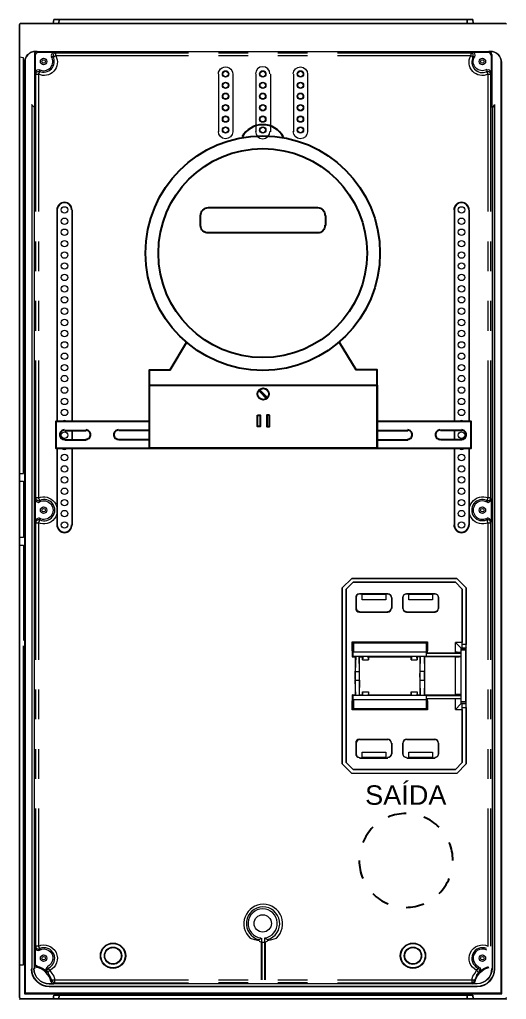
# Model space of a CAD drawing. Header units: millimetres. Extents: x 2788 to 2954, y 1337 to 1391.
# Drawn here: x 2905.879 to 2906.918, y 1352.494 to 1354.584 of the extents above; entities that cross this region are included whole.
import ezdxf

# ---------------------------------------------------------------- set-up
doc = ezdxf.new("R2010")
doc.units = ezdxf.units.MM
for name, color, linetype in [('PDF_0', 7, 'Continuous'), ('PDF_Texto', 7, 'Continuous'), ('PDF_VPORTS', 7, 'Continuous')]:
    doc.layers.add(name, color=color, linetype=linetype)
doc.styles.add('PDF Arial', font='arial.ttf')

msp = doc.modelspace()

# ---------------------------------------------------------------- linework, layer by layer
at = {"layer": 'PDF_0', "lineweight": 15}
for points in [[(2905.951, 1354.5754), (2905.952, 1354.5839), (2905.9637, 1354.5839), (2906.8347, 1354.5839), (2906.8464, 1354.5839), (2906.8474, 1354.5754), (2906.8464, 1354.5839), (2906.8347, 1354.5839), (2905.9637, 1354.5839), (2905.952, 1354.5839)], [(2905.879, 1352.4979), (2905.879, 1354.5733)], [(2905.8811, 1354.5754), (2906.9173, 1354.5754)], [(2905.9594, 1354.1775), (2905.9594, 1353.7266)], [(2905.9912, 1353.7266), (2905.9912, 1354.1775)], [(2906.8072, 1354.1775), (2906.8072, 1353.7266)], [(2906.8389, 1353.7266), (2906.8389, 1354.1775)], [(2905.9912, 1353.6875), (2905.9912, 1353.7076)], [(2906.8072, 1353.7076), (2906.8072, 1353.6875)], [(2905.9594, 1353.6695), (2905.9594, 1353.5054)], [(2905.9912, 1353.5054), (2905.9912, 1353.6695)], [(2906.8072, 1353.5054), (2906.8072, 1353.6695)], [(2906.8389, 1353.5054), (2906.8389, 1353.6695)], [(2906.568, 1352.9963), (2906.568, 1353.3721), (2906.5881, 1353.3922), (2906.568, 1353.3721)], [(2906.5976, 1353.3287), (2906.5976, 1353.3509), (2906.5976, 1353.3276)], [(2906.6654, 1353.3594), (2906.605, 1353.3594), (2906.6061, 1353.3594), (2906.6072, 1353.3594), (2906.6103, 1353.3583), (2906.6611, 1353.3583), (2906.6633, 1353.3594)], [(2906.6738, 1353.3276), (2906.6738, 1353.3509), (2906.6738, 1353.3287)], [(2906.6971, 1353.3509), (2906.6971, 1353.3276), (2906.6971, 1353.3287)], [(2906.7659, 1353.3594), (2906.7056, 1353.3594), (2906.7077, 1353.3594), (2906.7098, 1353.3583), (2906.7606, 1353.3583), (2906.7638, 1353.3594)], [(2906.7733, 1353.3276), (2906.7733, 1353.3509), (2906.7733, 1353.3287)], [(2906.6061, 1353.3202), (2906.605, 1353.3202), (2906.6654, 1353.3202)], [(2906.7659, 1353.3202), (2906.7056, 1353.3202)], [(2906.7278, 1353.2186), (2906.7268, 1353.226), (2906.7278, 1353.225)], [(2906.5976, 1353.0397), (2906.5976, 1353.0408), (2906.5976, 1353.0175)], [(2906.6654, 1353.0482), (2906.605, 1353.0482), (2906.6061, 1353.0482)], [(2906.6738, 1353.0175), (2906.6738, 1353.0408), (2906.6738, 1353.0397)], [(2906.6971, 1353.0175), (2906.6971, 1353.0397), (2906.6971, 1353.0408)], [(2906.7733, 1353.0408), (2906.7733, 1353.0397), (2906.7733, 1353.0175)], [(2906.605, 1353.009), (2906.6654, 1353.009), (2906.6633, 1353.009), (2906.6611, 1353.0101), (2906.6103, 1353.0101), (2906.6072, 1353.009), (2906.6061, 1353.009)], [(2906.7056, 1353.009), (2906.7659, 1353.009), (2906.7638, 1353.009), (2906.7606, 1353.0101), (2906.7098, 1353.0101), (2906.7077, 1353.009)], [(2905.8811, 1352.4957), (2906.9173, 1352.4957)], [(2905.8811, 1352.4957), (2906.9173, 1352.4957)], [(2905.951, 1352.4957), (2905.952, 1352.5031), (2905.9637, 1352.5031), (2906.8347, 1352.5031), (2906.8464, 1352.5031), (2906.8474, 1352.4957), (2906.8464, 1352.5031), (2906.8347, 1352.5031), (2905.9637, 1352.5031), (2905.952, 1352.5031)]]:
    msp.add_lwpolyline(points, close=True, dxfattribs=at)
at = {"layer": 'PDF_0', "lineweight": 0}
for points in [[(2905.9626, 1354.5754), (2905.9637, 1354.5839)], [(2906.8347, 1354.5839), (2906.8347, 1354.5754)], [(2905.9626, 1352.4957), (2905.9637, 1352.5031)], [(2906.8347, 1352.5031), (2906.8347, 1352.4957)]]:
    msp.add_lwpolyline(points, close=True, dxfattribs=at)
at = {"layer": 'PDF_0', "lineweight": 15}
for points in [[(2906.9183, 1354.5738, 0.414215), (2906.9173, 1354.5754), (2905.8806, 1354.5754, 0.414215), (2905.879, 1354.5733), (2905.879, 1352.4979, 0.414215), (2905.8806, 1352.4968)], [(2905.8896, 1354.4924, -0.414213), (2905.9134, 1354.5162, 0.414213), (2905.8896, 1354.4918), (2905.8896, 1352.5063)], [(2905.9166, 1354.5162, 0.414213), (2905.9108, 1354.5098), (2905.9108, 1354.3966)], [(2905.9213, 1354.4759), (2905.9192, 1354.477), (2905.916, 1354.4759), (2905.9139, 1354.4738), (2905.9129, 1354.4707), (2905.9129, 1354.5077, -0.414213), (2905.9192, 1354.5141), (2905.9531, 1354.5141), (2905.9499, 1354.513), (2905.9478, 1354.5109), (2905.9467, 1354.5077), (2905.9478, 1354.5045)], [(2906.8763, 1354.4772, -0.775486), (2906.8506, 1354.5045), (2906.8516, 1354.5077), (2906.8506, 1354.5109), (2906.8485, 1354.513), (2906.8453, 1354.5141), (2906.8792, 1354.5141, -0.414213), (2906.8845, 1354.5082)], [(2906.3034, 1354.468, -1), (2906.3341, 1354.4675), (2906.3341, 1354.3447, -1), (2906.3034, 1354.3452)], [(2906.4632, 1354.468, -1), (2906.4939, 1354.4675), (2906.4939, 1354.3447, -1), (2906.4632, 1354.3452)], [(2906.8929, 1354.4019), (2906.8929, 1354.4029), (2906.8929, 1352.5587, -0.414101), (2906.8559, 1352.5211), (2905.9425, 1352.5211, -0.414101), (2905.9044, 1352.5587)], [(2905.9044, 1352.5598, 0.414101), (2905.9425, 1352.5222), (2906.8554, 1352.5222, 0.414101), (2906.8929, 1352.5592), (2906.8929, 1354.4019), (2906.8876, 1354.3966), (2906.8876, 1352.5598, -0.41421), (2906.8559, 1352.5275), (2905.9425, 1352.5275), (2905.952, 1352.5275), (2905.9478, 1352.5285), (2905.9467, 1352.5317)], [(2905.9458, 1352.5323, 0.292489), (2905.916, 1352.5624), (2905.9118, 1352.5645), (2905.9108, 1352.5688), (2905.9108, 1352.5592), (2905.9108, 1354.3966), (2905.9055, 1354.4019), (2905.9055, 1352.5592)], [(2906.5946, 1353.1944, 0.011486), (2906.5945, 1353.1853, 0.011486), (2906.5946, 1353.1761)], [(2906.6049, 1353.1761, 0.011486), (2906.605, 1353.1853, 0.011486), (2906.6049, 1353.1944)], [(2906.7333, 1353.1944, 0.011486), (2906.7331, 1353.1853, 0.011486), (2906.7333, 1353.1761)], [(2906.7435, 1353.1761, 0.011486), (2906.7437, 1353.1853, 0.011486), (2906.7435, 1353.1944)], [(2905.9383, 1352.5624), (2905.9362, 1352.5614), (2905.9351, 1352.5582), (2905.9351, 1352.5561), (2905.9366, 1352.5534, 0.134814), (2905.9171, 1352.5645), (2905.9139, 1352.5666), (2905.9129, 1352.5698), (2905.9129, 1352.6048), (2905.9139, 1352.6016), (2905.916, 1352.5995), (2905.9192, 1352.5984), (2905.9213, 1352.5995, -1.055241), (2905.9377, 1352.5639)], [(2906.8866, 1352.5598, -0.41421), (2906.8548, 1352.5275), (2906.8464, 1352.5275), (2906.8495, 1352.5285), (2906.8516, 1352.5317, -0.292489), (2906.8818, 1352.5625)], [(2906.8601, 1352.5624), (2906.8622, 1352.5614), (2906.8633, 1352.5582), (2906.8633, 1352.5561), (2906.8612, 1352.5529, -0.134814), (2906.88, 1352.5643)]]:
    msp.add_lwpolyline(points, format="xyb", dxfattribs=at)
for points in [[(2905.879, 1352.4979), (2905.879, 1354.5733), (2905.879, 1352.4979)], [(2906.8845, 1354.5151), (2905.9139, 1354.5151)], [(2906.8813, 1354.5151), (2905.9171, 1354.5151)], [(2905.879, 1353.6155), (2905.8875, 1353.6155), (2905.8875, 1354.5024), (2905.879, 1354.5035)], [(2905.8906, 1354.4982), (2905.8906, 1352.5074)], [(2906.8855, 1354.5077), (2906.8855, 1354.4707), (2906.8845, 1354.4738), (2906.8823, 1354.4759), (2906.8792, 1354.477), (2906.877, 1354.4759)], [(2906.8876, 1354.3966), (2906.8876, 1354.5098)], [(2906.9067, 1354.4982), (2906.9067, 1352.5074), (2906.9088, 1352.5063), (2906.9088, 1354.4918)], [(2905.8896, 1354.4918), (2905.8896, 1354.4918)], [(2906.3045, 1354.3447), (2906.3045, 1354.4675)], [(2906.3838, 1354.3447), (2906.3838, 1354.4675)], [(2906.4145, 1354.4675), (2906.4145, 1354.3447)], [(2906.4643, 1354.3447), (2906.4643, 1354.4675)], [(2905.9055, 1354.4019), (2905.9055, 1354.4029), (2905.9055, 1352.5582)], [(2905.9108, 1354.3966), (2905.9108, 1354.3966)], [(2905.9594, 1354.1775), (2905.9594, 1354.1775)], [(2905.9912, 1354.1775), (2905.9912, 1354.1775)], [(2906.8072, 1354.1775), (2906.8072, 1354.1775)], [(2906.8389, 1354.1775), (2906.8389, 1354.1775)], [(2905.879, 1353.5996), (2905.8875, 1353.5996), (2905.8875, 1353.479), (2905.879, 1353.479)], [(2906.877, 1353.5552), (2906.8792, 1353.5541), (2906.8823, 1353.5552), (2906.8845, 1353.5573), (2906.8855, 1353.5605), (2906.8855, 1353.5149), (2906.8845, 1353.5171), (2906.8823, 1353.5192), (2906.8792, 1353.5202), (2906.877, 1353.5202)], [(2905.879, 1353.4631), (2905.8875, 1353.4631), (2905.8875, 1353.2599)], [(2906.5881, 1353.3922), (2906.8125, 1353.3922), (2906.5881, 1353.3922)], [(2906.8125, 1353.3922), (2906.8326, 1353.3721), (2906.8125, 1353.3922)], [(2906.5765, 1353.3689), (2906.5913, 1353.3837), (2906.5765, 1353.3689)], [(2906.5765, 1352.9995), (2906.5765, 1353.3689), (2906.5765, 1352.9995)], [(2906.5913, 1353.3837), (2906.8093, 1353.3837), (2906.5913, 1353.3837)], [(2906.8093, 1353.3837), (2906.8241, 1353.3689), (2906.8093, 1353.3837)], [(2906.8315, 1353.1255), (2906.8326, 1353.1244), (2906.8241, 1353.1244), (2906.821, 1353.1244), (2906.8093, 1353.1128), (2906.8241, 1353.1128), (2906.8241, 1352.9995), (2906.8241, 1353.117), (2906.8326, 1353.117), (2906.8326, 1352.9963), (2906.8326, 1353.3721), (2906.8326, 1353.2514), (2906.8241, 1353.2514), (2906.8241, 1353.3689), (2906.8241, 1353.2556), (2906.8093, 1353.2556)], [(2906.6611, 1353.3583), (2906.6611, 1353.3467), (2906.6103, 1353.3467), (2906.6103, 1353.3583)], [(2906.7606, 1353.3583), (2906.7606, 1353.3467), (2906.7098, 1353.3467), (2906.7098, 1353.3583)], [(2906.7733, 1353.3509), (2906.7733, 1353.3509)], [(2906.7056, 1353.3202), (2906.7056, 1353.3202)], [(2905.879, 1352.5677), (2905.8875, 1352.5677), (2905.8875, 1353.2482)], [(2906.5892, 1353.2377), (2906.5892, 1353.2567), (2906.75, 1353.2567), (2906.75, 1353.2377)], [(2906.5923, 1353.2546), (2906.7469, 1353.2546), (2906.7469, 1353.2345), (2906.5923, 1353.2345), (2906.5923, 1353.2546), (2906.5913, 1353.2546), (2906.7479, 1353.2546), (2906.7469, 1353.2546)], [(2906.5913, 1353.2546), (2906.5913, 1353.2398)], [(2906.7479, 1353.2398), (2906.7479, 1353.2546)], [(2906.75, 1353.2334), (2906.8093, 1353.2334), (2906.8093, 1353.2556), (2906.821, 1353.244), (2906.8241, 1353.244), (2906.8326, 1353.244), (2906.8315, 1353.2429)], [(2906.822, 1353.2429), (2906.8315, 1353.2429), (2906.8315, 1353.2387), (2906.822, 1353.2387), (2906.822, 1353.2429), (2906.821, 1353.244), (2906.821, 1353.2334), (2906.821, 1353.2324), (2906.821, 1353.226), (2906.821, 1353.225), (2906.821, 1353.1435), (2906.821, 1353.1424), (2906.821, 1353.135), (2906.821, 1353.1244), (2906.822, 1353.1255), (2906.822, 1353.1297), (2906.822, 1353.2387)], [(2906.5913, 1353.2387), (2906.5892, 1353.2377), (2906.5892, 1353.225), (2906.5913, 1353.226), (2906.5966, 1353.226), (2906.604, 1353.226), (2906.6125, 1353.226), (2906.623, 1353.226), (2906.7162, 1353.226), (2906.7268, 1353.226), (2906.7352, 1353.226), (2906.7426, 1353.226), (2906.7479, 1353.226), (2906.7479, 1353.2324), (2906.75, 1353.2334), (2906.75, 1353.2377), (2906.7479, 1353.2387)], [(2906.5892, 1353.225), (2906.5955, 1353.225), (2906.5966, 1353.226), (2906.5955, 1353.1932), (2906.605, 1353.1932), (2906.604, 1353.226), (2906.605, 1353.225), (2906.6114, 1353.225), (2906.6125, 1353.226), (2906.6114, 1353.2186), (2906.6241, 1353.2186), (2906.623, 1353.226), (2906.6241, 1353.225), (2906.7151, 1353.225), (2906.7162, 1353.226), (2906.7151, 1353.2186), (2906.7278, 1353.2186)], [(2906.5955, 1353.225), (2906.5955, 1353.1435), (2906.5966, 1353.1424), (2906.5955, 1353.1752), (2906.605, 1353.1752), (2906.604, 1353.1424), (2906.605, 1353.1435), (2906.6114, 1353.1435), (2906.6125, 1353.1424), (2906.6114, 1353.1498), (2906.6241, 1353.1498), (2906.623, 1353.1424), (2906.6241, 1353.1435), (2906.7151, 1353.1435), (2906.7162, 1353.1424), (2906.7151, 1353.1498), (2906.7278, 1353.1498), (2906.7268, 1353.1424), (2906.7278, 1353.1435), (2906.7342, 1353.1435), (2906.7352, 1353.1424), (2906.7342, 1353.1752), (2906.7437, 1353.1752), (2906.7426, 1353.1424), (2906.7437, 1353.1435), (2906.8093, 1353.1435), (2906.8093, 1353.225), (2906.7437, 1353.225), (2906.7426, 1353.226), (2906.7437, 1353.1932), (2906.7342, 1353.1932), (2906.7352, 1353.226), (2906.7342, 1353.225), (2906.7278, 1353.225)], [(2906.605, 1353.1435), (2906.605, 1353.225)], [(2906.6114, 1353.2186), (2906.6114, 1353.225)], [(2906.6241, 1353.225), (2906.6241, 1353.2186)], [(2906.7151, 1353.2186), (2906.7151, 1353.225)], [(2906.7342, 1353.1435), (2906.7342, 1353.225)], [(2906.7437, 1353.225), (2906.7437, 1353.1435)], [(2906.7479, 1353.2324), (2906.821, 1353.2324)], [(2906.7479, 1353.226), (2906.821, 1353.226)], [(2906.822, 1353.1297), (2906.8315, 1353.1297), (2906.8315, 1353.2387)], [(2906.821, 1353.135), (2906.7479, 1353.135), (2906.7479, 1353.1424), (2906.7426, 1353.1424), (2906.7352, 1353.1424), (2906.7268, 1353.1424), (2906.7162, 1353.1424), (2906.623, 1353.1424), (2906.6125, 1353.1424), (2906.604, 1353.1424), (2906.5966, 1353.1424), (2906.5913, 1353.1424), (2906.5892, 1353.1435), (2906.5892, 1353.1308), (2906.5913, 1353.1308)], [(2906.5892, 1353.1435), (2906.5955, 1353.1435)], [(2906.6114, 1353.1435), (2906.6114, 1353.1498)], [(2906.6241, 1353.1498), (2906.6241, 1353.1435)], [(2906.7151, 1353.1435), (2906.7151, 1353.1498)], [(2906.7278, 1353.1498), (2906.7278, 1353.1435)], [(2906.7479, 1353.1424), (2906.821, 1353.1424)], [(2906.75, 1353.1308), (2906.75, 1353.1117), (2906.5892, 1353.1117), (2906.5892, 1353.1308)], [(2906.5913, 1353.1286), (2906.5913, 1353.1138), (2906.5923, 1353.1138), (2906.5923, 1353.1339), (2906.7469, 1353.1339), (2906.7469, 1353.1138), (2906.7479, 1353.1138), (2906.7479, 1353.1286)], [(2906.7479, 1353.1308), (2906.75, 1353.1308), (2906.75, 1353.135)], [(2906.8093, 1353.1128), (2906.8093, 1353.135)], [(2906.8315, 1353.1297), (2906.8315, 1353.1255), (2906.822, 1353.1255)], [(2906.7479, 1353.1138), (2906.5913, 1353.1138)], [(2906.5923, 1353.1138), (2906.7469, 1353.1138)], [(2906.7659, 1353.0482), (2906.7056, 1353.0482), (2906.7659, 1353.0482)], [(2906.5976, 1353.0175), (2906.5976, 1353.0175)], [(2906.6103, 1353.0101), (2906.6103, 1353.0217), (2906.6611, 1353.0217), (2906.6611, 1353.0101)], [(2906.6167, 1353.0101), (2906.6167, 1353.009)], [(2906.6738, 1353.0175), (2906.6738, 1353.0175)], [(2906.7098, 1353.0101), (2906.7098, 1353.0217), (2906.7606, 1353.0217), (2906.7606, 1353.0101)], [(2906.7733, 1353.0175), (2906.7733, 1353.0175)], [(2906.5881, 1352.9762), (2906.568, 1352.9963), (2906.5881, 1352.9762)], [(2906.5913, 1352.9847), (2906.5765, 1352.9995), (2906.5913, 1352.9847)], [(2906.8125, 1352.9762), (2906.8326, 1352.9963), (2906.8125, 1352.9762), (2906.5881, 1352.9762)], [(2906.7056, 1353.009), (2906.7056, 1353.009)], [(2906.7659, 1353.009), (2906.7659, 1353.009)], [(2906.8241, 1352.9995), (2906.8093, 1352.9847), (2906.8241, 1352.9995)], [(2906.5913, 1352.9847), (2906.8093, 1352.9847), (2906.5913, 1352.9847)], [(2906.3711, 1352.6249), (2906.3807, 1352.6217), (2906.3902, 1352.6196), (2906.3902, 1352.6217), (2906.3955, 1352.6249), (2906.3955, 1352.6164), (2906.4029, 1352.6164), (2906.4029, 1352.6249), (2906.4082, 1352.6217), (2906.4082, 1352.6196), (2906.4177, 1352.6217), (2906.4272, 1352.6249)], [(2906.3902, 1352.6185), (2906.3955, 1352.6164), (2906.4029, 1352.6164), (2906.4082, 1352.6185)], [(2905.8811, 1352.4957), (2906.9173, 1352.4957)], [(2906.9067, 1352.5074), (2905.8906, 1352.5074), (2905.8896, 1352.5063), (2906.9088, 1352.5063)], [(2906.8474, 1352.4957), (2906.8464, 1352.5031), (2906.8347, 1352.5031), (2905.9637, 1352.5031), (2905.952, 1352.5031), (2905.951, 1352.4957)]]:
    msp.add_lwpolyline(points, dxfattribs=at)
at = {"layer": 'PDF_0', "lineweight": 0}
for points in [[(2905.9171, 1354.5151), (2905.9192, 1354.5141)], [(2906.8792, 1354.5141), (2906.8813, 1354.5151)], [(2905.9129, 1354.5077), (2905.9108, 1354.5098)], [(2906.2399, 1354.5066), (2905.9563, 1354.5066), (2905.9563, 1354.513), (2905.9552, 1354.513), (2905.9542, 1354.513), (2905.9531, 1354.5119), (2905.952, 1354.5109), (2905.951, 1354.5098), (2905.951, 1354.5088), (2905.951, 1354.5077), (2905.951, 1354.5066), (2905.951, 1354.5056), (2905.951, 1354.5045), (2905.9478, 1354.5045)], [(2905.9531, 1354.5141), (2905.9563, 1354.513), (2906.2399, 1354.513)], [(2906.3034, 1354.513), (2906.3669, 1354.513)], [(2906.3669, 1354.5066), (2906.3034, 1354.5066)], [(2906.4304, 1354.513), (2906.4939, 1354.513)], [(2906.4939, 1354.5066), (2906.4304, 1354.5066)], [(2906.5574, 1354.513), (2906.8421, 1354.513), (2906.8453, 1354.5141)], [(2906.8876, 1354.5098), (2906.8855, 1354.5077)], [(2905.9213, 1354.4759), (2905.9224, 1354.4728), (2905.9213, 1354.4728), (2905.9203, 1354.4728), (2905.9192, 1354.4728), (2905.9182, 1354.4728), (2905.9171, 1354.4728), (2905.916, 1354.4717), (2905.915, 1354.4717), (2905.9139, 1354.4707), (2905.9139, 1354.4696), (2905.9139, 1354.4685), (2905.9139, 1354.4675), (2905.9192, 1354.4675), (2905.9192, 1354.1743)], [(2906.8792, 1354.1743), (2906.8792, 1354.4675), (2906.8845, 1354.4675), (2906.8845, 1354.4685), (2906.8845, 1354.4696), (2906.8834, 1354.4707), (2906.8834, 1354.4717), (2906.8823, 1354.4717), (2906.8813, 1354.4728), (2906.8802, 1354.4728), (2906.8792, 1354.4728), (2906.8781, 1354.4728), (2906.877, 1354.4728), (2906.876, 1354.4728), (2906.877, 1354.4759)], [(2905.9139, 1354.1743), (2905.9139, 1354.4675), (2905.9129, 1354.4707)], [(2906.8855, 1354.4707), (2906.8845, 1354.4675), (2906.8845, 1354.1743)], [(2905.9139, 1354.0473), (2905.9139, 1354.1108)], [(2905.9192, 1354.1108), (2905.9192, 1354.0473)], [(2906.8792, 1354.0473), (2906.8792, 1354.1108)], [(2906.8845, 1354.1108), (2906.8845, 1354.0473)], [(2905.9139, 1353.9203), (2905.9139, 1353.9838)], [(2905.9192, 1353.9838), (2905.9192, 1353.9203)], [(2906.8792, 1353.9203), (2906.8792, 1353.9838)], [(2906.8845, 1353.9838), (2906.8845, 1353.9203)], [(2905.9129, 1353.5605), (2905.9139, 1353.5636), (2905.9139, 1353.8568)], [(2905.9192, 1353.8568), (2905.9192, 1353.5636), (2905.9139, 1353.5636), (2905.9139, 1353.5626), (2905.9139, 1353.5615), (2905.9139, 1353.5605), (2905.915, 1353.5594), (2905.916, 1353.5594), (2905.9171, 1353.5583), (2905.9182, 1353.5583), (2905.9192, 1353.5573), (2905.9203, 1353.5573), (2905.9213, 1353.5583), (2905.9224, 1353.5583), (2905.9213, 1353.5552)], [(2906.877, 1353.5552), (2906.876, 1353.5583), (2906.877, 1353.5583), (2906.8781, 1353.5573), (2906.8792, 1353.5573), (2906.8802, 1353.5583), (2906.8813, 1353.5583), (2906.8823, 1353.5594), (2906.8834, 1353.5594), (2906.8834, 1353.5605), (2906.8845, 1353.5615), (2906.8845, 1353.5626), (2906.8845, 1353.5636), (2906.8792, 1353.5636), (2906.8792, 1353.8568)], [(2906.8845, 1353.8568), (2906.8845, 1353.5636), (2906.8855, 1353.5605)], [(2905.9139, 1353.2186), (2905.9139, 1353.5107), (2905.9129, 1353.5149)], [(2905.9213, 1353.5202), (2905.9224, 1353.5171), (2905.9213, 1353.5171), (2905.9203, 1353.5171), (2905.9192, 1353.5171), (2905.9182, 1353.5171), (2905.9171, 1353.516), (2905.916, 1353.516), (2905.915, 1353.5149), (2905.9139, 1353.5139), (2905.9139, 1353.5128), (2905.9139, 1353.5107), (2905.9192, 1353.5107), (2905.9192, 1353.2186)], [(2906.8855, 1353.5149), (2906.8845, 1353.5107), (2906.8845, 1353.2186)], [(2905.9139, 1353.0916), (2905.9139, 1353.1551)], [(2905.9192, 1353.1551), (2905.9192, 1353.0916)], [(2906.8792, 1353.0916), (2906.8792, 1353.1551)], [(2906.8845, 1353.1551), (2906.8845, 1353.0916)], [(2905.9139, 1352.9646), (2905.9139, 1353.0281)], [(2905.9192, 1353.0281), (2905.9192, 1352.9646)], [(2906.8792, 1352.9646), (2906.8792, 1353.0281)], [(2906.8845, 1353.0281), (2906.8845, 1352.9646)], [(2905.9129, 1352.6048), (2905.9139, 1352.6079), (2905.9139, 1352.9011)], [(2905.9192, 1352.9011), (2905.9192, 1352.6079), (2905.9139, 1352.6079), (2905.9139, 1352.6069), (2905.9139, 1352.6058), (2905.9139, 1352.6048), (2905.915, 1352.6037), (2905.916, 1352.6026), (2905.9171, 1352.6026), (2905.9182, 1352.6016), (2905.9192, 1352.6016), (2905.9203, 1352.6016), (2905.9213, 1352.6016), (2905.9224, 1352.6026), (2905.9213, 1352.5995)], [(2906.8845, 1352.9011), (2906.8845, 1352.6079)], [(2905.9055, 1352.5582), (2905.9055, 1352.5592)], [(2905.9108, 1352.5688), (2905.9118, 1352.5688), (2905.9129, 1352.5698)], [(2905.9108, 1352.5592), (2905.9108, 1352.5592)], [(2905.9171, 1352.5645), (2905.9171, 1352.5635), (2905.916, 1352.5624)], [(2905.9467, 1352.5317), (2905.9478, 1352.5338), (2905.9489, 1352.5328), (2905.9499, 1352.5317), (2905.951, 1352.5307), (2905.952, 1352.5307), (2905.9531, 1352.5296), (2905.9542, 1352.5296), (2905.9542, 1352.536), (2905.9531, 1352.536), (2905.952, 1352.5349), (2905.951, 1352.5349), (2905.9499, 1352.5349), (2905.9489, 1352.5349), (2905.9489, 1352.5338), (2905.9478, 1352.5338), (2905.9457, 1352.5402), (2905.9425, 1352.5465), (2905.9393, 1352.5518), (2905.9362, 1352.5529)], [(2906.5574, 1352.536), (2906.8442, 1352.536), (2906.8442, 1352.5296), (2906.8453, 1352.5296), (2906.8464, 1352.5307), (2906.8474, 1352.5307), (2906.8485, 1352.5317), (2906.8495, 1352.5328), (2906.8495, 1352.5338), (2906.8495, 1352.5349), (2906.8485, 1352.5349), (2906.8474, 1352.5349), (2906.8464, 1352.5349), (2906.8453, 1352.536), (2906.8442, 1352.536), (2906.8464, 1352.5434), (2906.8506, 1352.5497), (2906.8548, 1352.5561), (2906.8559, 1352.555), (2906.8569, 1352.5539), (2906.8569, 1352.5529), (2906.858, 1352.5529), (2906.858, 1352.5518), (2906.8591, 1352.5518), (2906.8601, 1352.5529), (2906.8601, 1352.5539), (2906.8612, 1352.555), (2906.8612, 1352.5561), (2906.8612, 1352.5571), (2906.8601, 1352.5582), (2906.8601, 1352.5592), (2906.8591, 1352.5592), (2906.858, 1352.5603), (2906.8569, 1352.5614), (2906.8601, 1352.5624)], [(2906.8612, 1352.5529), (2906.8591, 1352.5518), (2906.8548, 1352.5465), (2906.8527, 1352.5402), (2906.8495, 1352.5338), (2906.8516, 1352.5317)], [(2905.952, 1352.5275), (2905.9542, 1352.5296), (2906.2399, 1352.5296)], [(2906.3034, 1352.536), (2906.3669, 1352.536)], [(2906.3669, 1352.5296), (2906.3034, 1352.5296)], [(2906.4304, 1352.536), (2906.4939, 1352.536)], [(2906.4939, 1352.5296), (2906.4304, 1352.5296)], [(2906.5574, 1352.5296), (2906.8442, 1352.5296), (2906.8464, 1352.5275)], [(2905.9425, 1352.5275), (2905.9425, 1352.5275)], [(2905.9425, 1352.5222), (2905.9425, 1352.5211)], [(2906.8559, 1352.5275), (2906.8548, 1352.5275)], [(2906.8559, 1352.5211), (2906.8559, 1352.5222)], [(2905.9637, 1352.5031), (2905.9626, 1352.4957)], [(2906.8347, 1352.4957), (2906.8347, 1352.5031)]]:
    msp.add_lwpolyline(points, dxfattribs=at)
at = {"layer": 'PDF_0', "lineweight": 15}
for points in [[(2906.9077, 1354.4924, 0.414213), (2906.8839, 1354.5162, -0.414213)], [(2905.9695, 1353.6698, 0.467696), (2905.9801, 1353.6698, -0.416518)], [(2906.8173, 1353.6698, 0.467696), (2906.8278, 1353.6698, -0.416518)], [(2905.9213, 1353.5202), (2905.9192, 1353.5202), (2905.916, 1353.5192), (2905.9139, 1353.5171), (2905.9129, 1353.5149), (2905.9129, 1353.5605), (2905.9139, 1353.5573), (2905.916, 1353.5552), (2905.9192, 1353.5541), (2905.9213, 1353.5552, -1.671857)], [(2906.6728, 1353.3514, 0.414101), (2906.6648, 1353.3594, -0.414101)], [(2906.7051, 1353.3594, 0.414101), (2906.6971, 1353.3514, -0.414101)], [(2906.7733, 1353.3514, 0.414101), (2906.7654, 1353.3594, -0.414101)], [(2906.6648, 1353.0101, 0.414101), (2906.6728, 1353.018, -0.414101)], [(2906.6971, 1353.018, 0.414101), (2906.7051, 1353.0101, -0.414101)], [(2906.7654, 1353.0101, 0.414101), (2906.7733, 1353.018, -0.414101)], [(2905.9097, 1352.5598, 0.41421), (2905.942, 1352.5275, -0.41421)]]:
    msp.add_lwpolyline(points, format="xyb", close=True, dxfattribs=at)
at = {"layer": 'PDF_0', "lineweight": 0}
for points in [[(2905.951, 1354.5045), (2905.952, 1354.5045), (2905.9531, 1354.5045), (2905.9531, 1354.5056), (2905.9542, 1354.5056), (2905.9552, 1354.5066), (2905.9563, 1354.5066, -0.724436), (2905.9192, 1354.4675), (2905.9203, 1354.4685), (2905.9203, 1354.4696), (2905.9213, 1354.4707), (2905.9213, 1354.4717), (2905.9213, 1354.4728), (2905.9224, 1354.4728)], [(2906.8506, 1354.5045), (2906.8474, 1354.5045), (2906.8474, 1354.5056), (2906.8474, 1354.5066), (2906.8474, 1354.5077), (2906.8474, 1354.5088), (2906.8474, 1354.5098), (2906.8464, 1354.5109), (2906.8453, 1354.5119), (2906.8442, 1354.513), (2906.8432, 1354.513), (2906.8421, 1354.513), (2906.8421, 1354.5066), (2906.8432, 1354.5066), (2906.8442, 1354.5056), (2906.8453, 1354.5045), (2906.8464, 1354.5045), (2906.8474, 1354.5045, 0.72309), (2906.876, 1354.4728), (2906.877, 1354.4728), (2906.877, 1354.4717), (2906.877, 1354.4707), (2906.8781, 1354.4696), (2906.8781, 1354.4685), (2906.8792, 1354.4675, -0.732262), (2906.8421, 1354.5066), (2906.5574, 1354.5066)], [(2906.8792, 1353.2186), (2906.8792, 1353.5107, -1.526621), (2906.8792, 1353.5636), (2906.8781, 1353.5626), (2906.8781, 1353.5615), (2906.877, 1353.5605), (2906.877, 1353.5594), (2906.877, 1353.5583), (2906.876, 1353.5583, 1.541167), (2906.876, 1353.5171), (2906.877, 1353.516), (2906.877, 1353.5149), (2906.877, 1353.5139), (2906.8781, 1353.5128), (2906.8781, 1353.5118), (2906.8792, 1353.5107), (2906.8845, 1353.5107), (2906.8845, 1353.5128), (2906.8834, 1353.5139), (2906.8834, 1353.5149), (2906.8823, 1353.516), (2906.8813, 1353.516), (2906.8802, 1353.5171), (2906.8792, 1353.5171), (2906.8781, 1353.5171), (2906.877, 1353.5171), (2906.876, 1353.5171), (2906.877, 1353.5202)], [(2906.876, 1352.6026, 0.96917), (2906.8569, 1352.5614), (2906.8569, 1352.5603), (2906.8569, 1352.5592), (2906.8559, 1352.5582), (2906.8559, 1352.5571), (2906.8548, 1352.5571), (2906.8548, 1352.5561, -0.98486), (2906.8792, 1352.6079), (2906.8792, 1352.9011)], [(2905.9383, 1352.5624), (2905.9415, 1352.5614), (2905.9404, 1352.5603), (2905.9393, 1352.5592), (2905.9383, 1352.5592), (2905.9383, 1352.5582), (2905.9372, 1352.5571), (2905.9372, 1352.5561), (2905.9372, 1352.555), (2905.9383, 1352.5539), (2905.9383, 1352.5529), (2905.9393, 1352.5518), (2905.9404, 1352.5529), (2905.9415, 1352.5529), (2905.9415, 1352.5539), (2905.9425, 1352.555), (2905.9436, 1352.5561), (2905.9425, 1352.5571), (2905.9425, 1352.5582), (2905.9415, 1352.5592), (2905.9415, 1352.5603), (2905.9415, 1352.5614, 0.96917), (2905.9224, 1352.6026), (2905.9213, 1352.6026), (2905.9213, 1352.6037), (2905.9213, 1352.6048), (2905.9203, 1352.6058), (2905.9203, 1352.6069), (2905.9192, 1352.6079, -0.98486), (2905.9436, 1352.5561), (2905.9478, 1352.5497), (2905.952, 1352.5434), (2905.9542, 1352.536), (2906.2399, 1352.536)]]:
    msp.add_lwpolyline(points, format="xyb", dxfattribs=at)
at = {"layer": 'PDF_0', "lineweight": 25}
for points in [[(2906.531, 1354.1452, -0.414213), (2906.5151, 1354.1288), (2906.2822, 1354.1288, -0.414213), (2906.2653, 1354.1447), (2906.2653, 1354.1658, -0.414213), (2906.2822, 1354.1828), (2906.5151, 1354.1828, -0.414213), (2906.531, 1354.1664)], [(2905.9748, 1353.7086, 0.414214), (2905.9647, 1353.6986, 0.414214), (2905.9748, 1353.6885)], [(2906.0203, 1353.6885, 0.414214), (2906.0304, 1353.6986, 0.414214), (2906.0203, 1353.7086)], [(2906.0902, 1353.7086, 0.414214), (2906.0801, 1353.6986, 0.414214), (2906.0902, 1353.6885)], [(2906.7072, 1353.6885, 0.414214), (2906.7172, 1353.6986, 0.414214), (2906.7072, 1353.7086)], [(2906.777, 1353.7086, 0.414214), (2906.767, 1353.6986, 0.414214), (2906.777, 1353.6885)], [(2906.8225, 1353.6885, 0.414214), (2906.8326, 1353.6986, 0.414214), (2906.8225, 1353.7086)]]:
    msp.add_lwpolyline(points, format="xyb", dxfattribs=at)
for points in [[(2906.532, 1354.1658), (2906.532, 1354.1447)], [(2906.1563, 1353.6695), (2906.1563, 1353.8367), (2906.2008, 1353.8367), (2906.2357, 1353.8949)], [(2906.6421, 1353.6695), (2906.6421, 1353.8367), (2906.5976, 1353.8367), (2906.5617, 1353.8949)], [(2906.3902, 1353.7922), (2906.4071, 1353.7753)], [(2906.3913, 1353.7944), (2906.4092, 1353.7764)], [(2906.1563, 1353.7266), (2905.9563, 1353.7266), (2905.9563, 1353.6695), (2906.8432, 1353.6695), (2906.8432, 1353.7266), (2906.6421, 1353.7266)], [(2905.9753, 1353.7076), (2906.0208, 1353.7076)], [(2906.1563, 1353.7076), (2906.0907, 1353.7076)], [(2906.6421, 1353.7076), (2906.7077, 1353.7076)], [(2906.8231, 1353.7076), (2906.7776, 1353.7076)], [(2905.9753, 1353.6875), (2906.0208, 1353.6875)], [(2906.1563, 1353.6875), (2906.0907, 1353.6875)], [(2906.6421, 1353.6875), (2906.7077, 1353.6875)], [(2906.8231, 1353.6875), (2906.7776, 1353.6875)], [(2906.3955, 1352.6164), (2906.3955, 1352.536)], [(2906.4029, 1352.6164), (2906.4029, 1352.536)]]:
    msp.add_lwpolyline(points, dxfattribs=at)
for points in [[(2906.1563, 1353.8039), (2906.6421, 1353.8039), (2906.6421, 1353.6695), (2906.1563, 1353.6695)], [(2906.387, 1353.7404), (2906.3923, 1353.7404), (2906.3923, 1353.716), (2906.387, 1353.716)], [(2906.4124, 1353.7404), (2906.4071, 1353.7404), (2906.4071, 1353.716), (2906.4124, 1353.716)]]:
    msp.add_lwpolyline(points, close=True, dxfattribs=at)
at = {"layer": 'PDF_0', "lineweight": 0}
msp.add_lwpolyline([(2905.9192, 1353.5107), (2905.9203, 1353.5118), (2905.9203, 1353.5128), (2905.9213, 1353.5139), (2905.9213, 1353.5149), (2905.9213, 1353.516), (2905.9224, 1353.5171, 1.545983), (2905.9224, 1353.5583), (2905.9213, 1353.5583), (2905.9213, 1353.5594), (2905.9213, 1353.5605), (2905.9203, 1353.5615), (2905.9203, 1353.5626), (2905.9192, 1353.5636, -1.52294)], format="xyb", close=True, dxfattribs=at)
at = {"layer": 'PDF_0', "lineweight": 15}
for centre, radius in [((2905.9303, 1354.4945), 0.00688), ((2905.9303, 1354.4945), 0.0037), ((2906.867, 1354.4945), 0.00688), ((2906.867, 1354.4945), 0.0037), ((2906.3188, 1354.468), 0.00688), ((2906.3188, 1354.468), 0.00582), ((2906.3981, 1354.468), 0.00688), ((2906.3981, 1354.468), 0.00582), ((2906.4786, 1354.468), 0.00688), ((2906.4786, 1354.468), 0.00582), ((2906.3188, 1354.4437), 0.00688), ((2906.3188, 1354.4437), 0.00582), ((2906.3981, 1354.4437), 0.00688), ((2906.3981, 1354.4437), 0.00582), ((2906.4786, 1354.4437), 0.00688), ((2906.4786, 1354.4437), 0.00582), ((2906.3188, 1354.4204), 0.00688), ((2906.3188, 1354.4204), 0.00582), ((2906.3981, 1354.4204), 0.00688), ((2906.3981, 1354.4204), 0.00582), ((2906.4786, 1354.4204), 0.00688), ((2906.4786, 1354.4204), 0.00582), ((2906.3188, 1354.396), 0.00688), ((2906.3188, 1354.396), 0.00582), ((2906.3981, 1354.396), 0.00688), ((2906.3981, 1354.396), 0.00582), ((2906.4786, 1354.396), 0.00688), ((2906.4786, 1354.396), 0.00582), ((2906.3188, 1354.3717), 0.00688), ((2906.3188, 1354.3717), 0.00582), ((2906.3981, 1354.3717), 0.00688), ((2906.3981, 1354.3717), 0.00582), ((2906.4786, 1354.3717), 0.00688), ((2906.4786, 1354.3717), 0.00582), ((2906.3188, 1354.3484), 0.00688), ((2906.3188, 1354.3484), 0.00582), ((2906.3981, 1354.3484), 0.00688), ((2906.3981, 1354.3484), 0.00582), ((2906.4786, 1354.3484), 0.00688), ((2906.4786, 1354.3484), 0.00582), ((2905.9748, 1354.178), 0.00688), ((2905.9748, 1354.178), 0.00688), ((2906.8225, 1354.178), 0.00688), ((2906.8225, 1354.178), 0.00688), ((2905.9748, 1354.1537), 0.00688), ((2905.9748, 1354.1537), 0.00688), ((2906.8225, 1354.1537), 0.00688), ((2906.8225, 1354.1537), 0.00688), ((2905.9748, 1354.1304), 0.00688), ((2905.9748, 1354.1304), 0.00688), ((2906.8225, 1354.1304), 0.00688), ((2906.8225, 1354.1304), 0.00688), ((2905.9748, 1354.106), 0.00688), ((2905.9748, 1354.106), 0.00688), ((2906.8225, 1354.106), 0.00688), ((2906.8225, 1354.106), 0.00688), ((2905.9748, 1354.0817), 0.00688), ((2905.9748, 1354.0817), 0.00688), ((2906.8225, 1354.0817), 0.00688), ((2906.8225, 1354.0817), 0.00688), ((2905.9748, 1354.0584), 0.00688), ((2905.9748, 1354.0584), 0.00688), ((2906.8225, 1354.0584), 0.00688), ((2906.8225, 1354.0584), 0.00688), ((2905.9748, 1354.0341), 0.00688), ((2905.9748, 1354.0341), 0.00688), ((2906.8225, 1354.0341), 0.00688), ((2906.8225, 1354.0341), 0.00688), ((2905.9748, 1354.0097), 0.00688), ((2905.9748, 1354.0097), 0.00688), ((2906.8225, 1354.0097), 0.00688), ((2906.8225, 1354.0097), 0.00688), ((2905.9748, 1353.9865), 0.00688), ((2905.9748, 1353.9865), 0.00688), ((2906.8225, 1353.9865), 0.00688), ((2906.8225, 1353.9865), 0.00688), ((2905.9748, 1353.9621), 0.00688), ((2905.9748, 1353.9621), 0.00688), ((2906.8225, 1353.9621), 0.00688), ((2906.8225, 1353.9621), 0.00688), ((2905.9748, 1353.9378), 0.00688), ((2905.9748, 1353.9378), 0.00688), ((2906.8225, 1353.9378), 0.00688), ((2906.8225, 1353.9378), 0.00688), ((2905.9748, 1353.9145), 0.00688), ((2905.9748, 1353.9145), 0.00688), ((2906.8225, 1353.9145), 0.00688), ((2906.8225, 1353.9145), 0.00688), ((2905.9748, 1353.8901), 0.00688), ((2905.9748, 1353.8901), 0.00688), ((2906.8225, 1353.8901), 0.00688), ((2906.8225, 1353.8901), 0.00688), ((2905.9748, 1353.8658), 0.00688), ((2905.9748, 1353.8658), 0.00688), ((2906.8225, 1353.8658), 0.00688), ((2906.8225, 1353.8658), 0.00688), ((2905.9748, 1353.8415), 0.00688), ((2905.9748, 1353.8415), 0.00688), ((2906.8225, 1353.8415), 0.00688), ((2906.8225, 1353.8415), 0.00688), ((2905.9748, 1353.8182), 0.00688), ((2905.9748, 1353.8182), 0.00688), ((2906.8225, 1353.8182), 0.00688), ((2906.8225, 1353.8182), 0.00688), ((2905.9748, 1353.7938), 0.00688), ((2905.9748, 1353.7938), 0.00688), ((2906.8225, 1353.7938), 0.00688), ((2906.8225, 1353.7938), 0.00688), ((2905.9748, 1353.7695), 0.00688), ((2905.9748, 1353.7695), 0.00688), ((2906.8225, 1353.7695), 0.00688), ((2906.8225, 1353.7695), 0.00688), ((2905.9748, 1353.7462), 0.00688), ((2905.9748, 1353.7462), 0.00688), ((2906.8225, 1353.7462), 0.00688), ((2906.8225, 1353.7462), 0.00688), ((2905.9748, 1353.6975), 0.00688), ((2905.9748, 1353.6975), 0.00688), ((2906.8225, 1353.6975), 0.00688), ((2906.8225, 1353.6975), 0.00688), ((2905.9748, 1353.6499), 0.00688), ((2905.9748, 1353.6499), 0.00688), ((2906.8225, 1353.6499), 0.00688), ((2906.8225, 1353.6499), 0.00688), ((2905.9748, 1353.6255), 0.00688), ((2905.9748, 1353.6255), 0.00688), ((2906.8225, 1353.6255), 0.00688), ((2906.8225, 1353.6255), 0.00688), ((2905.9748, 1353.6023), 0.00688), ((2905.9748, 1353.6023), 0.00688), ((2906.8225, 1353.6023), 0.00688), ((2906.8225, 1353.6023), 0.00688), ((2905.9748, 1353.5779), 0.00688), ((2905.9748, 1353.5779), 0.00688), ((2906.8225, 1353.5779), 0.00688), ((2906.8225, 1353.5779), 0.00688), ((2905.9748, 1353.5536), 0.00688), ((2905.9748, 1353.5536), 0.00688), ((2906.8225, 1353.5536), 0.00688), ((2906.8225, 1353.5536), 0.00688), ((2905.9303, 1353.5377), 0.00688), ((2905.9303, 1353.5377), 0.0037), ((2905.9748, 1353.5303), 0.00688), ((2905.9748, 1353.5303), 0.00688), ((2906.8225, 1353.5303), 0.00688), ((2906.8225, 1353.5303), 0.00688), ((2906.867, 1353.5377), 0.00688), ((2906.867, 1353.5377), 0.0037), ((2905.9748, 1353.506), 0.00688), ((2905.9748, 1353.506), 0.00688), ((2906.8225, 1353.506), 0.00688), ((2906.8225, 1353.506), 0.00688), ((2906.3981, 1352.6561), 0.0185), ((2906.3981, 1352.6561), 0.0185), ((2906.0785, 1352.5873), 0.027), ((2906.0785, 1352.5873), 0.0259), ((2906.7188, 1352.5873), 0.027), ((2906.7188, 1352.5873), 0.0259), ((2906.0785, 1352.5873), 0.0185), ((2906.0785, 1352.5873), 0.0175), ((2906.7188, 1352.5873), 0.0185), ((2906.7188, 1352.5873), 0.0175), ((2905.9303, 1352.582), 0.00688), ((2905.9303, 1352.582), 0.0037), ((2906.867, 1352.582), 0.00688), ((2906.867, 1352.582), 0.0037)]:
    msp.add_circle(centre, radius, dxfattribs=at)
at = {"layer": 'PDF_0', "lineweight": 25}
for centre, radius in [((2906.3981, 1354.0859), 0.2503), ((2906.3981, 1354.0859), 0.2228), ((2906.3992, 1353.7854), 0.0122)]:
    msp.add_circle(centre, radius, dxfattribs=at)
at = {"layer": 'PDF_0', "lineweight": 15}
for centre, radius, start, end in [((2906.8808, 1354.5103), 0.00582, 0.0001, 89.9999), ((2905.9303, 1354.4945), 0.0228, 246.0937, 27.9929), ((2905.9303, 1354.4945), 0.0196, 241.7703, 32.9427), ((2906.3981, 1354.468), 0.0153, 360, 180), ((2906.3981, 1354.3452), 0.0153, 180, 0), ((2905.9748, 1354.178), 0.0164, 0, 180), ((2905.9748, 1354.178), 0.0153, 360, 180), ((2906.8225, 1354.178), 0.0164, 0, 180), ((2906.8225, 1354.178), 0.0153, 360, 180), ((2905.9748, 1353.7219), 0.00688, 49.1968, 130.8032), ((2905.9748, 1353.7219), 0.00688, 56.2665, 123.7335), ((2906.8225, 1353.7219), 0.00688, 49.1968, 130.8032), ((2906.8225, 1353.7219), 0.00688, 56.2665, 123.7335), ((2906.867, 1353.5377), 0.0196, 61.7704, 298.2296), ((2905.9748, 1353.506), 0.0164, 180, 360), ((2905.9748, 1353.506), 0.0153, 180, 0), ((2906.8225, 1353.506), 0.0164, 180, 360), ((2906.8225, 1353.506), 0.0153, 180, 0), ((2906.6045, 1353.3514), 0.00794, 90.011, 179.989), ((2906.6056, 1353.3514), 0.00794, 90.011, 179.989), ((2906.6045, 1353.3281), 0.00794, 180.011, 269.989), ((2906.6056, 1353.3292), 0.00794, 180.011, 269.989), ((2906.6648, 1353.3292), 0.00794, 270.011, 359.989), ((2906.6648, 1353.3281), 0.00794, 270.011, 359.989), ((2906.7051, 1353.3292), 0.00794, 180.011, 269.989), ((2906.7051, 1353.3281), 0.00794, 180.011, 269.989), ((2906.7654, 1353.3292), 0.00794, 270.011, 359.989), ((2906.7654, 1353.3281), 0.00794, 270.011, 359.989), ((2906.6045, 1353.0413), 0.00794, 90.011, 179.989), ((2906.6056, 1353.0403), 0.00794, 90.011, 179.989), ((2906.6648, 1353.0413), 0.00794, 0.011, 89.989), ((2906.6648, 1353.0403), 0.00794, 0.011, 89.989), ((2906.7051, 1353.0413), 0.00794, 90.011, 179.989), ((2906.7051, 1353.0403), 0.00794, 90.011, 179.989), ((2906.7654, 1353.0413), 0.00794, 0.011, 89.989), ((2906.7654, 1353.0403), 0.00794, 0.011, 89.989), ((2906.6045, 1353.018), 0.00794, 180.011, 269.989), ((2906.6056, 1353.018), 0.00794, 180.011, 269.989), ((2906.3981, 1352.6561), 0.0312, 277.0916, 262.9084), ((2906.867, 1352.582), 0.0196, 61.7701, 247.9287), ((2905.8806, 1352.4942), 0.00159, 89.9999, 180.0001), ((2906.9167, 1352.4984), 0.00159, 269.9999, 0.0001), ((2906.9167, 1352.4942), 0.00159, 359.9999, 90.0001)]:
    msp.add_arc(centre, radius, start, end, dxfattribs=at)
at = {"layer": 'PDF_0', "lineweight": 25}
msp.add_arc((2906.3981, 1354.3093), 0.0503, 28.5973, 151.2049, dxfattribs=at)
at = {"layer": 'PDF_0', "lineweight": 0}
for centre, radius, start, end in [((2906.3992, 1352.6555), 0.0415, 312.4933, 227.5067), ((2906.3988, 1352.6559), 0.0355, 285.4026, 255.9346)]:
    msp.add_arc(centre, radius, start, end, dxfattribs=at)
at = {"layer": 'PDF_0', "lineweight": 15}
for points in [[(2906.5908, 1353.2387), (2906.5911, 1353.2387), (2906.5913, 1353.2394), (2906.5913, 1353.2403)], [(2906.7469, 1353.2403), (2906.7469, 1353.2394), (2906.7471, 1353.2387), (2906.7474, 1353.2387)], [(2906.8231, 1353.2562), (2906.8231, 1353.2495), (2906.8233, 1353.2441), (2906.8236, 1353.244)], [(2906.8231, 1353.2519), (2906.8231, 1353.2476), (2906.8233, 1353.244), (2906.8236, 1353.244)], [(2906.8321, 1353.244), (2906.8324, 1353.244), (2906.8326, 1353.2476), (2906.8326, 1353.2519)], [(2906.5908, 1353.2271), (2906.5911, 1353.2271), (2906.5913, 1353.2306), (2906.5913, 1353.235)], [(2906.7469, 1353.235), (2906.7469, 1353.2306), (2906.7471, 1353.2271), (2906.7474, 1353.2271)], [(2906.821, 1353.234), (2906.8209, 1353.2342), (2906.8155, 1353.2345), (2906.8088, 1353.2345)], [(2906.8088, 1353.225), (2906.8155, 1353.225), (2906.8209, 1353.2252), (2906.821, 1353.2255)], [(2906.5913, 1353.1345), (2906.5913, 1353.1388), (2906.5911, 1353.1424), (2906.5908, 1353.1424)], [(2906.7474, 1353.1424), (2906.7471, 1353.1424), (2906.7469, 1353.1388), (2906.7469, 1353.1345)], [(2906.821, 1353.144), (2906.8209, 1353.1443), (2906.8155, 1353.1445), (2906.8088, 1353.1445)], [(2906.5913, 1353.1292), (2906.5913, 1353.1301), (2906.5911, 1353.1308), (2906.5908, 1353.1308)], [(2906.7474, 1353.1308), (2906.7471, 1353.1308), (2906.7469, 1353.1301), (2906.7469, 1353.1292)], [(2906.8236, 1353.1255), (2906.8233, 1353.1254), (2906.8231, 1353.1219), (2906.8231, 1353.1175)], [(2906.8236, 1353.1255), (2906.8233, 1353.1254), (2906.8231, 1353.12), (2906.8231, 1353.1133)], [(2906.8326, 1353.1175), (2906.8326, 1353.1219), (2906.8324, 1353.1254), (2906.8321, 1353.1255)], [(2906.3894, 1352.6207), (2906.3894, 1352.62), (2906.3896, 1352.6196), (2906.3897, 1352.6196)], [(2906.4077, 1352.6196), (2906.4078, 1352.6196), (2906.4079, 1352.62), (2906.408, 1352.6207)]]:
    msp.add_open_spline(points, degree=3, dxfattribs=at)
at = {"layer": 'PDF_VPORTS', "lineweight": 25}
for start, end in [(90, 112.5001), (44.9999, 67.5002), (134.9999, 157.5002), (360, 22.5001), (180, 202.5001), (314.9999, 337.5002), (224.9999, 247.5002), (270, 292.5001)]:
    msp.add_arc((2906.704, 1352.7905), 0.1, start, end, dxfattribs=at)

# ---------------------------------------------------------------- texts
at = {"layer": 'PDF_Texto', "insert": (2906.6167, 1352.9087), "char_height": 0.0414, "attachment_point": 7, "style": 'PDF Arial'}
msp.add_mtext('SAÍDA', dxfattribs=at)

doc.saveas('drawing.dxf')
